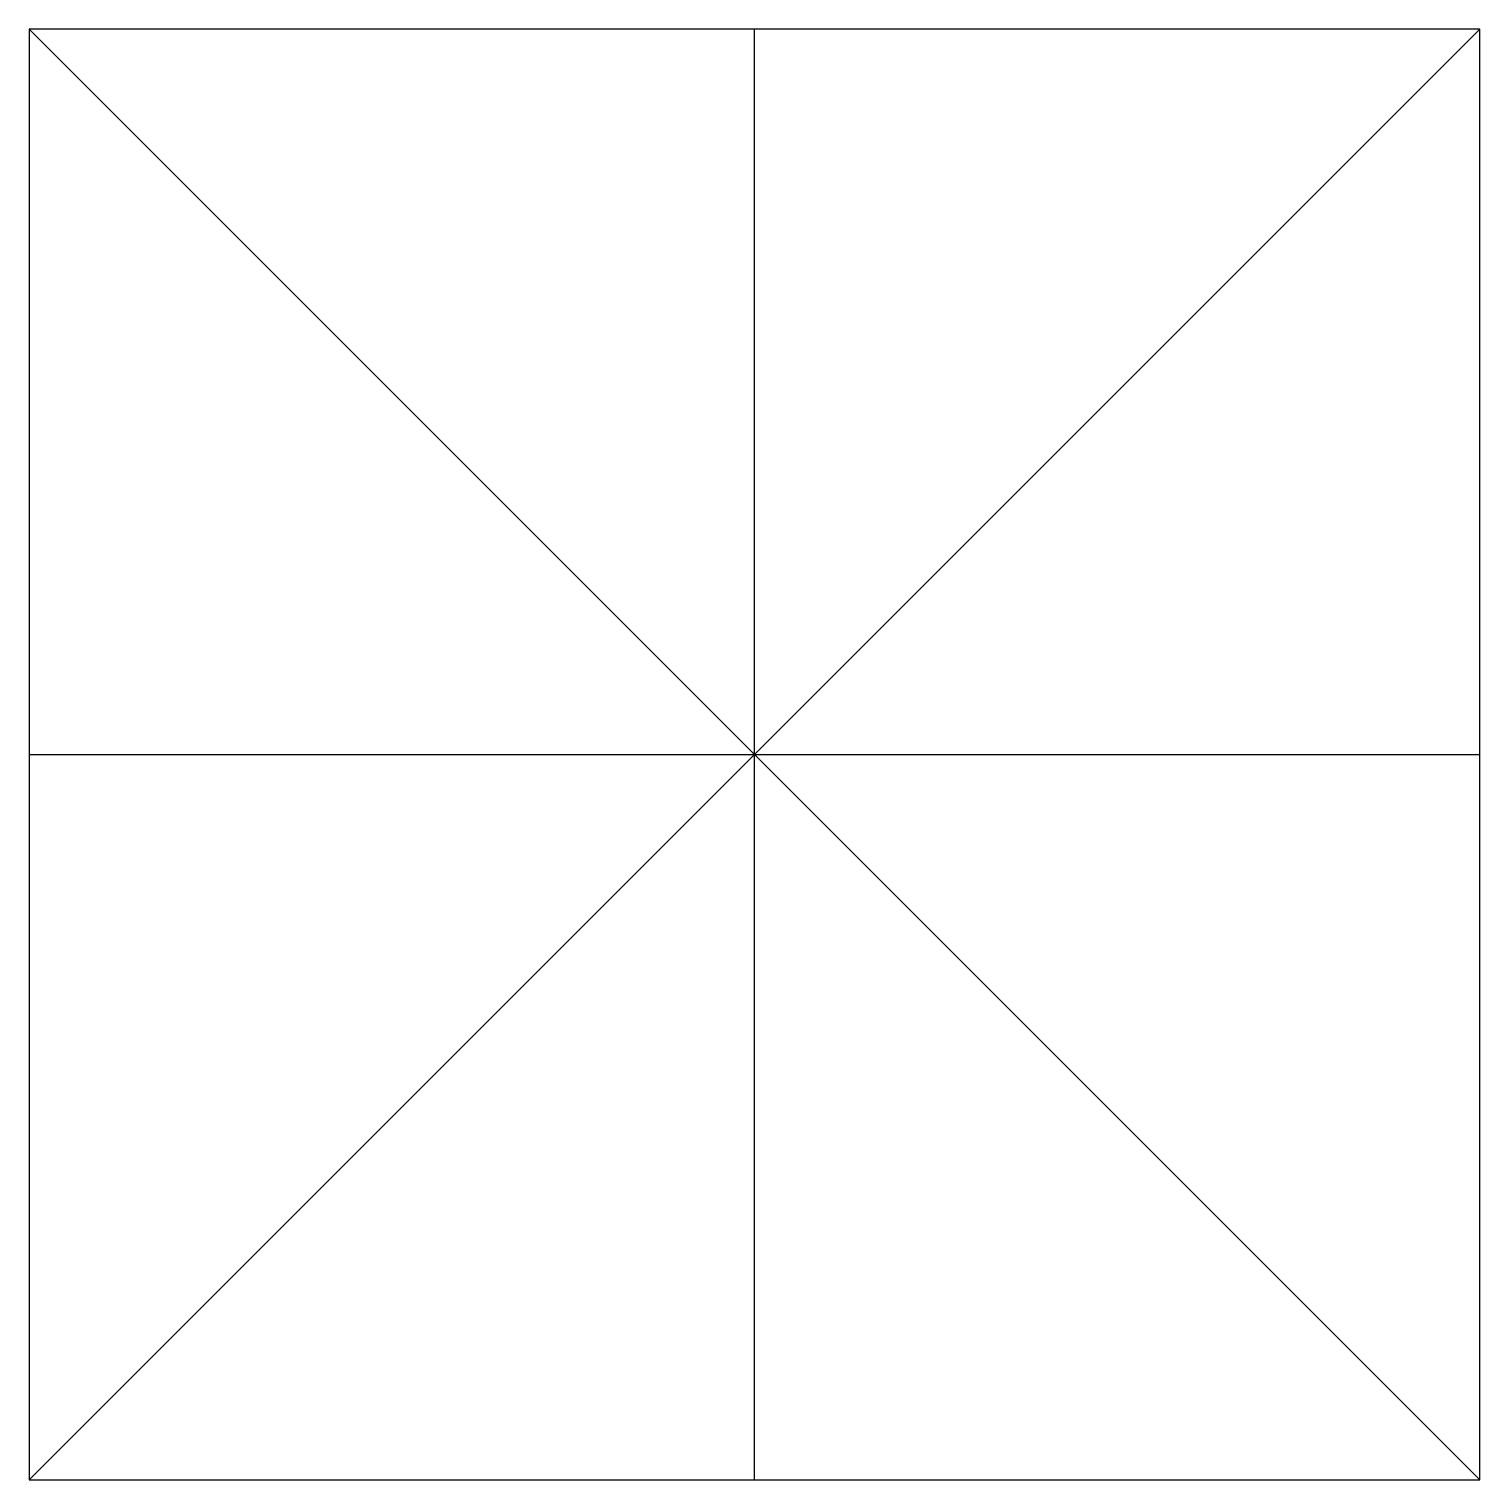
# Model space of a CAD drawing. Header units: metres. Extents: x -240 to 240, y -240 to 240.
import ezdxf

# ---------------------------------------------------------------- set-up
doc = ezdxf.new("R2010")
doc.units = ezdxf.units.M

msp = doc.modelspace()

# ---------------------------------------------------------------- linework, layer by layer
at = {"layer": 'Mountain', "color": 1}
for p, q in [((0, 0), (0, 240)), ((-240, 0), (0, 0)), ((0, -240), (0, 0)), ((0, 0), (240, 0))]:
    msp.add_line(p, q, dxfattribs=at)
at = {"layer": 'Paper', "color": 0}
msp.add_lwpolyline([(240, -240), (240, 240), (-240, 240), (-240, -240)], close=True, dxfattribs=at)
msp.add_lwpolyline([(240, -240), (240, 240), (-240, 240), (-240, -240)], close=True, dxfattribs=at)
at = {"layer": 'Valley', "color": 5}
for p, q in [((-240, 240), (0, 0)), ((0, 0), (240, 240)), ((-240, -240), (0, 0)), ((0, 0), (240, -240))]:
    msp.add_line(p, q, dxfattribs=at)

doc.saveas('drawing.dxf')
